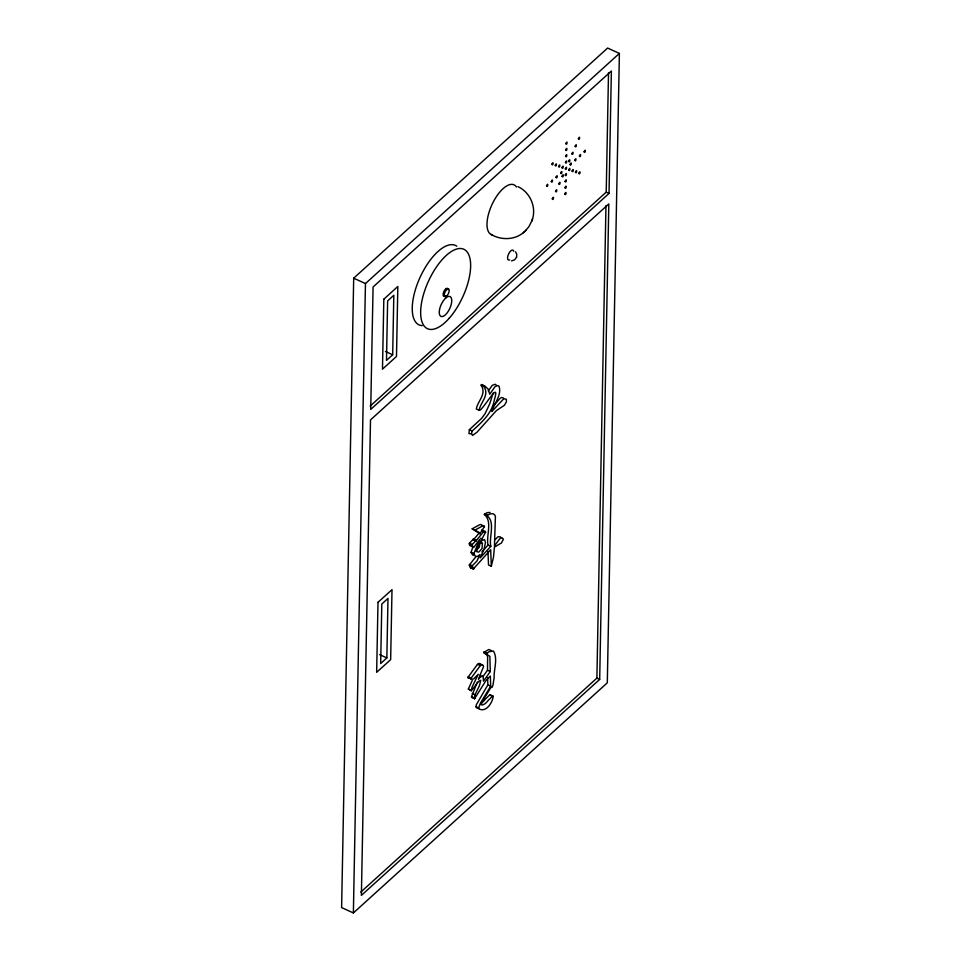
<?xml version="1.0" encoding="UTF-8"?>
<svg xmlns="http://www.w3.org/2000/svg" width="961" height="961" viewBox="0 0 961 961"><rect width="100%" height="100%" fill="white"/><g stroke="black" fill="none" stroke-linecap="round" stroke-linejoin="round"><path stroke-width="1.44" d="M481.929 551.89L488.008 545.079C485.978 535.361 492.825 521.655 484.308 514.375L487.119 512.681L490.11 512.417M481.773 529.955L485.629 532.142L477.1 547.83L476.572 551.614L478.758 552.131L482.026 548.575L482.434 543.325L480.368 542.677L481.929 540.538L484.584 539.565L485.473 542.617L484.092 549.079L480.164 557.933L490.819 546.365C488.56 536.346 496.981 519.228 484.308 514.375M353.696 278.185L341.611 907.568L353.372 912.95L607.304 682.815L619.389 53.432L607.628 48.05L353.696 278.185L365.456 283.567L353.372 912.95M386.851 657.925L387.992 598.427L381.805 604.037L380.664 663.534L386.851 657.925L379.655 654.621M392.677 354.777L393.818 295.279L387.631 300.889L386.49 360.387L392.677 354.777L385.481 351.474M360.807 892.084L596.889 678.13L605.959 205.642M370.141 406.119L606.223 192.152L608.517 72.712M599.688 679.403L608.818 203.924L370.514 419.897L361.384 895.376L599.688 679.403L596.889 678.13M609.022 193.437L611.376 71.006L373.072 286.979L370.718 409.41L609.022 193.437L606.223 192.152M482.89 676.64L487.491 670.249L487.635 657L487.071 655.018L483.671 652.507L488.801 649.48L491.515 650.633M481.437 702.935A12.901 5.574 -65.4 0 0 485.341 699.2L489.978 694.611L493.209 696.184C492.657 702.287 486.386 712.762 479.034 708.954L478.626 707.873L480.416 703.188L490.675 686.142L490.338 676.063L486.05 680.484L474.494 698.779L475.034 694.731L479.479 685.565L480.728 680.328L478.914 681.121L471.31 690.767L472.043 687.223L478.242 674.286L473.749 678.862L471.779 679.247L467.803 677.529L477.485 664.351L479.131 663.462L483.203 665.336L483.539 666.598L478.422 679.235L480.704 676.736L483.143 675.799L483.479 681.193L490.29 671.535L489.87 656.303L483.671 652.507M479.935 543.806L479.227 547.302L475.959 550.845M474.41 555.266L472.572 555.002L471.094 552.299L472.74 547.326M487.948 551.134L488.524 564.984L491.323 566.269L490.699 549.704L473.28 569.032L472.295 565.753L476.932 561.044L479.959 554.641L477.209 556.551L475.371 556.275L473.893 553.584L479.803 539.277L473.749 547.41L469.617 545.44L469.436 543.217L473.413 539.037L476.212 540.322L475.923 541.055L473.124 539.77L473.413 539.037M474.494 698.779L471.503 696.641L477.305 682.094M479.299 708.689L476.236 707.668L476.284 704.809L487.876 684.857L487.575 677.625M516.598 257.116L516.742 254.16L515.504 251.782M532.214 219.877C536.731 207.264 530.088 192.116 517.895 186.626M491.323 566.269L493.51 557.104L494.422 547.121L501.438 542.977L503.432 539.193L501.942 537.716L499.78 538.725L494.447 545.896L495.408 516.61L494.771 514.904L492.909 513.691L489.918 513.955L487.107 515.661M493.125 393.049L489.834 403.536L485.113 413.626L481.629 418.359L469.352 429.723L468.98 433.615L470.962 433.783M472.872 547.614L472.235 544.503L476.212 540.322M471.31 690.767L468.331 689.049L472.235 680.508M511.552 260.875L514.591 259.854L516.55 257.248M525.102 231.12L528.934 226.64L531.974 220.574M473.28 569.032L470.47 567.747L469.28 565.116L475.863 556.719M531.793 221.102L532.514 218.988M484.44 526.616L479.827 533.739L472.175 528.802L479.683 524.73L480.848 524.49L484.44 526.616L484.248 526.039L482.482 526.003L474.974 530.088L472.175 528.802M472.151 431.008L471.551 433.543L472.536 435.405L476.944 432.258L496.332 410.659L504.393 405.278L506.435 401.794L506.339 399.308L504.249 398.791L502.939 399.632L491.876 411.512C494.182 403.404 501.906 395.247 499.071 386.334L497.954 385.529L495.047 386.658L489.75 394.214L488.152 389.061L484.5 385.817L481.701 384.544L481.113 385.133C486.939 394.298 477.653 400.809 476.296 409.038L479.599 410.383C483.839 408.749 500.549 378.682 494.422 399.608C492.02 413.362 481.857 422.299 472.151 431.008L469.352 429.723M470.602 678.814L480.296 665.637L481.929 664.736M485.377 531.337L483.491 531.733L475.923 541.055M486.47 653.792L489.065 651.69L493.461 651.065C498.194 658.874 493.594 669.565 494.146 678.286C493.245 680.016 493.558 688.749 490.831 687.62L482.326 701.638L481.065 704.773L482.65 704.893A12.901 5.574 -65.4 0 0 488.14 700.485L492.777 695.896M488.296 390.899L492.248 385.373L495.155 384.244L496.272 385.049M478.338 534.028L473.665 539.517M495.095 539.686L498.038 536.718L500.297 536.827L500.633 537.908M479.095 410.311C480.452 402.094 489.738 395.572 483.912 386.418L484.5 385.817M493.041 406.239L500.14 398.347L501.45 397.518L503.54 398.022M491.059 234.436C501.39 240.574 515.637 240.118 524.538 231.637M445.399 295.7L446.673 296.072M523.337 232.73L526.087 230.22M365.456 283.567L619.389 53.432M471.695 697.494L475.142 698.539M470.47 567.747L474.049 568.768M480.656 538.232L482.47 539.349M467.803 677.529L468.98 677.961M445.652 288.997L446.769 289.513M481.113 385.133L483.912 386.418M484.632 513.787L487.431 515.072M483.755 531.289L485.629 532.142M481.617 530.88L483.491 531.733M488.008 545.079L490.819 546.365M480.572 542.472L482.434 543.325M469.436 543.217L472.235 544.503M469.244 543.89L472.043 545.175M471.094 552.299L473.893 553.584M469.497 564.479L472.295 565.753M469.28 565.116L472.079 566.401M484.128 651.786L486.927 653.072M477.485 664.351L480.296 665.637M487.491 670.249L490.29 671.535M487.876 684.857L490.675 686.142M468.151 676.844L470.962 678.118M468.331 689.049L471.13 690.334M472.235 693.446L475.034 694.731M471.503 696.641L474.302 697.914M475.827 706.587L478.626 707.873M479.131 663.462L480.404 664.063M489.978 694.611L490.542 695.608M481.701 384.544L483.239 385.757M480.344 674.514L481.053 676.616M474.974 530.088L479.467 532.67L479.827 533.739M482.578 530.052L482.83 530.856M422.179 325.635A43.701 18.872 -65.4 0 1 419.332 278.99A43.701 18.872 -65.4 0 1 456.799 246.208M448.054 289.633A4.3 1.862 -65.4 0 0 445.796 288.853L445.496 289.141A4.3 1.862 -65.4 0 0 443.189 293.874A4.3 1.862 -65.4 0 0 444.511 296.216M492.464 234.916A27.328 11.796 -65.4 0 1 492.861 202.771A27.328 11.796 -65.4 0 1 516.453 187.047M509.666 259.926A5.466 2.354 -65.4 0 1 508.585 254.004A5.466 2.354 -65.4 0 1 513.727 251.253M377.997 602.331L376.652 672.316L390.659 659.63L392.004 589.646L377.997 602.331M383.823 299.183L382.478 369.168L396.485 356.471L397.83 286.486L383.823 299.183M546.593 185.785C547.878 188.524 548.551 181.112 546.593 185.785M551.866 164.259C553.152 166.998 553.824 159.586 551.866 164.259M551.278 181.533C552.563 184.284 553.248 176.86 551.278 181.533M555.23 165.388C556.527 168.139 557.2 160.715 555.23 165.388M552.287 198.819C553.584 201.57 554.257 194.146 552.287 198.819M555.963 177.28C557.26 180.031 557.933 172.608 555.963 177.28M555.554 191.311C556.839 194.062 557.524 186.638 555.554 191.311M558.605 166.517C559.891 169.268 560.563 161.844 558.605 166.517M558.809 183.803C560.107 186.554 560.78 179.13 558.809 183.803M560.647 173.04C561.945 175.779 562.617 168.355 560.647 173.04M561.969 167.658C563.266 170.397 563.939 162.974 561.969 167.658M562.077 176.295C563.374 179.046 564.047 171.623 562.077 176.295M565.825 143.609C567.11 146.36 567.795 138.937 565.825 143.609M565.705 149.904C566.99 152.655 567.663 145.231 565.705 149.904M565.585 156.199C566.87 158.949 567.543 151.526 565.585 156.199M565.464 162.493C566.75 165.244 567.422 157.82 565.464 162.493M565.344 168.788C566.63 171.538 567.302 164.115 565.344 168.788M565.224 175.082C566.51 177.833 567.182 170.409 565.224 175.082M565.092 181.377C566.389 184.128 567.062 176.704 565.092 181.377M564.972 187.671C566.269 190.422 566.942 182.998 564.972 187.671M564.852 193.966C566.149 196.693 566.786 189.365 564.852 193.966M568.6 161.28C569.897 164.031 570.57 156.607 568.6 161.28M568.708 169.917C570.005 172.668 570.678 165.244 568.708 169.917M570.029 164.535C571.314 167.286 571.999 159.862 570.029 164.535M571.867 153.772C573.152 156.523 573.825 149.099 571.867 153.772M572.071 171.058C573.369 173.797 574.041 166.373 572.071 171.058M575.122 146.264C576.42 149.015 577.093 141.591 575.122 146.264M574.714 160.295C576.011 163.034 576.684 155.61 574.714 160.295M578.39 138.756C579.675 141.495 580.36 134.084 578.39 138.756M575.447 172.187C576.732 174.938 577.417 167.514 575.447 172.187M579.399 156.042C580.696 158.793 581.369 151.37 579.399 156.042M578.81 173.316C580.108 176.067 580.78 168.643 578.81 173.316M584.096 151.79C585.381 154.541 586.054 147.117 584.096 151.79M445.676 298.078L444.883 298.859A10.919 4.721 -65.4 0 0 439.249 312.133A10.919 4.721 -65.4 0 0 444.547 315.532L445.327 314.884A10.919 4.721 -65.4 0 0 451.754 300.829A10.919 4.721 -65.4 0 0 445.676 298.078M446.925 289.369L446.613 289.657A4.3 1.862 -65.4 0 0 444.258 295.051A4.3 1.862 -65.4 0 0 446.517 296.216L446.829 295.928A4.3 1.862 -65.4 0 0 449.183 290.534A4.3 1.862 -65.4 0 0 446.925 289.369M449.364 318.091A43.701 18.872 -65.4 0 0 465.208 250.052A43.701 18.872 -65.4 0 0 422.372 298.835A43.701 18.872 -65.4 0 0 449.364 318.091"/></g></svg>
